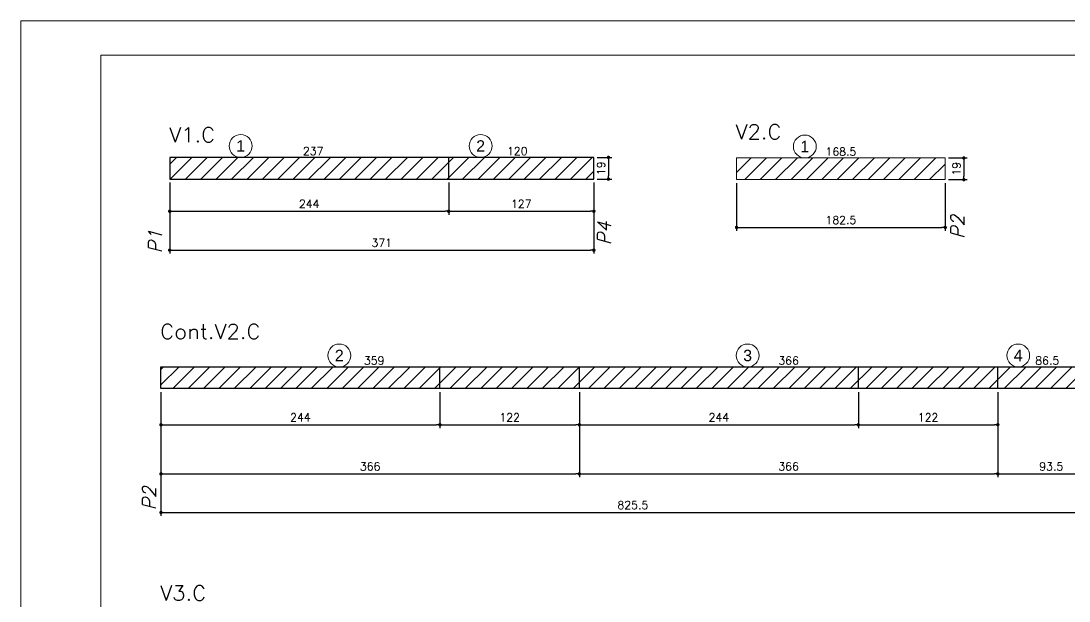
# Model space of a CAD drawing. Extents: x -20676 to 4767, y -817 to 14270.
# Drawn here: x -20676 to -19760, y 6925 to 7432 of the extents above; entities that cross this region are included whole.
import ezdxf
from ezdxf.enums import TextEntityAlignment as Align

# ---------------------------------------------------------------- set-up
doc = ezdxf.new("R2010")
doc.units = 0
doc.header["$PDMODE"] = 2
doc.header["$PDSIZE"] = 10
doc.layers.get('0').update_dxf_attribs({"lineweight": 13})
doc.layers.get('Defpoints').update_dxf_attribs({"lineweight": 13})
for name, color, linetype, lineweight in [('contorno de painel', 7, 'Continuous', 13), ('cotas', 4, 'Continuous', 13), ('REAPROVEITAMENTO', 1, 'Continuous', 13), ('Romaneio', 1, 'Continuous', 13), ('texto de viga', 7, 'Continuous', 13)]:
    doc.layers.add(name, color=color, linetype=linetype, lineweight=lineweight)
for name, color, linetype in [('Cota Sarrafo', 180, 'Continuous'), ('Painéis', 200, 'Continuous'), ('TEXTO_GERAL', 7, 'Continuous')]:
    doc.layers.add(name, color=color, linetype=linetype)
doc.styles.add('ARIAL', font='arial.ttf', dxfattribs={"oblique": 15, "height": 25})
doc.styles.add('MB_C02', font='arial.ttf', dxfattribs={"height": 2})
doc.styles.add('MB_C03', font='arial.ttf', dxfattribs={"height": 2.5})
doc.styles.add('MB_C04', font='arial.ttf', dxfattribs={"height": 6})
doc.styles.add('REGUA-120', font='ROMANS.shx', dxfattribs={"height": 15})
doc.styles.add('ROMANS', font='romans.shx')
doc.dimstyles.new('PAINEL', dxfattribs={"dimtxt": 7, "dimasz": 3, "dimexe": 3, "dimexo": 3, "dimgap": 3, "dimtad": 1, "dimdec": 1, "dimzin": 12, "dimdsep": 46, "dimtxsty": 'ROMANS', "dimblk": 'DOT', "dimcen": 0, "dimclrd": 4, "dimclre": 4, "dimclrt": 240, "dimadec": 1, "dimazin": 3, "dimtfac": 1, "dimtdec": 1, "dimtmove": 0, "dimatfit": 3, "dimfxl": 0, "dimtolj": 1, "dimtzin": 12, "dimarcsym": 0})
doc.dimstyles.new('projeto2', dxfattribs={"dimtxt": 7, "dimasz": 5, "dimexe": 1.25, "dimexo": 2.5, "dimgap": 2, "dimtad": 1, "dimdec": 1, "dimdsep": 46, "dimtxsty": 'ROMANS', "dimblk": 'OBLIQUE', "dimcen": 10, "dimdle": 1, "dimse1": 1, "dimse2": 1, "dimsd1": 1, "dimsd2": 1, "dimclrd": 256, "dimclre": 256, "dimclrt": 3, "dimadec": 0, "dimazin": 0, "dimtfac": 1, "dimtdec": 1, "dimtmove": 0, "dimatfit": 3, "dimldrblk": 'OBLIQUE', "dimfxl": 0, "dimlwd": -1, "dimlwe": -1, "dimarcsym": 0})

# ---------------------------------------------------------------- blocks, each defined once
blk = doc.blocks.new('A$Ceb89ac90')
at = {"color": 1}
for points in [[(0, 1199.94), (0, 149.94), (1485.02, 149.94), (1485.02, 1199.94)], [(70, 1169.94), (70, 179.94), (1455.02, 179.94), (1455.02, 1169.94)]]:
    blk.add_lwpolyline(points, close=True, dxfattribs=at)
at = {"color": 5}
for tag, p, height, style in [('CLIENTE', (449.73, 328.83), 12.63, 'MB_C03'), ('REV_05', (1103.14, 338.08), 10.1, 'MB_C02'), ('DATA_REV_05', (1151.54, 337.91), 10.1, 'MB_C02'), ('INFO_REV_05', (1228.12, 337.91), 10.1, 'MB_C02'), ('FASE', (924.57, 320.46), 10.1, 'MB_C02'), ('REV_04', (1103.14, 312.82), 10.1, 'MB_C02'), ('DATA_REV_04', (1151.54, 312.66), 10.1, 'MB_C02'), ('INFO_REV_04', (1228.12, 312.66), 10.1, 'MB_C02'), ('PROJETISTA', (767.99, 285.11), 10.1, 'MB_C02'), ('DATA', (924.57, 285.11), 10.1, 'MB_C02'), ('REV_03', (1103.14, 287.57), 10.1, 'MB_C02'), ('DATA_REV_03', (1151.54, 287.4), 10.1, 'MB_C02'), ('INFO_REV_03', (1228.12, 287.4), 10.1, 'MB_C02'), ('OBRA', (449.73, 273.34), 12.63, 'MB_C03'), ('REV_02', (1103.14, 262.31), 10.1, 'MB_C02'), ('DATA_REV_02', (1151.54, 262.15), 10.1, 'MB_C02'), ('INFO_REV_02', (1228.12, 262.15), 10.1, 'MB_C02'), ('ESC', (924.57, 251.76), 10.1, 'MB_C02'), ('COR', (1010.47, 251.76), 10.1, 'MB_C02'), ('REV_01', (1103.14, 237.06), 10.1, 'MB_C02'), ('DATA_REV_01', (1151.54, 236.89), 10.1, 'MB_C02'), ('INFO_REV_01', (1228.12, 236.89), 10.1, 'MB_C02'), ('PAVIMENTO', (449.73, 215.3), 12.63, 'MB_C03'), ('FL', (1018.09, 194.68), 30.31, 'MB_C04'), ('REV_00', (1103.14, 211.8), 10.1, 'MB_C02'), ('DATA_REV_00', (1151.54, 211.64), 10.1, 'MB_C02'), ('EMISSÃO_INICIAL', (1228.12, 211.64), 10.1, 'MB_C02'), ('REV', (944.1, 205.03), 12.63, 'MB_C03')]:
    blk.add_attdef(tag, p, '', height=height, dxfattribs=dict(at, style=style))
at = {"color": 6, "style": 'MB_C02'}
for tag, p in [('ENDEREÇO_CLIENTE', (449.73, 307.83)), ('ENDEREÇO_OBRA', (449.73, 252.69)), ('TIPO_DE_PROJETO', (449.73, 192.28))]:
    blk.add_attdef(tag, p, '', height=10.1, dxfattribs=at)
blk = doc.blocks.new('_Dot')
at = {"color": 0, "linetype": 'ByBlock', "lineweight": -2}
blk.add_line((-0.5, 0), (-1, 0), dxfattribs=at)
at = {"color": 0, "linetype": 'ByBlock', "const_width": 0.5}
blk.add_lwpolyline([(-0.25, 0, 1), (0.25, 0, 1)], format="xyb", close=True, dxfattribs=at)
blk = doc.blocks.new('*D1656')
at = {"layer": 'cotas', "color": 4, "lineweight": -2, "transparency": 16777216}
for p, q in [((-20546.28, 7290.91), (-20546.28, 7228.76)), ((-20175.28, 7290.91), (-20175.28, 7228.76)), ((-20543.28, 7231.76), (-20178.28, 7231.76))]:
    blk.add_line(p, q, dxfattribs=at)
at = {"layer": 'Defpoints', "color": 0, "transparency": 16777216}
for p in [(-20546.28, 7293.91), (-20175.28, 7293.91), (-20175.28, 7231.76)]:
    blk.add_point(p, dxfattribs=at)
at = {"layer": 'cotas', "color": 4, "lineweight": -2, "transparency": 16777216, "xscale": 3, "yscale": 3, "zscale": 3, "rotation": 180}
blk.add_blockref('_Dot', (-20546.28, 7231.76), dxfattribs=at)
at = {"layer": 'cotas', "color": 4, "lineweight": -2, "transparency": 16777216, "xscale": 3, "yscale": 3, "zscale": 3}
blk.add_blockref('_Dot', (-20175.28, 7231.76), dxfattribs=at)
at = {"layer": 'cotas', "color": 240, "transparency": 16777216, "insert": (-20360.78, 7238.26), "char_height": 7, "attachment_point": 5, "style": 'ROMANS'}
blk.add_mtext('\\A1;371', dxfattribs=at)
blk = doc.blocks.new('*D1657')
at = {"layer": 'cotas', "color": 4, "lineweight": -2, "transparency": 16777216}
for p, q in [((-20172.28, 7312.91), (-20159.51, 7312.91)), ((-20162.51, 7309.91), (-20162.51, 7296.91)), ((-20172.28, 7293.91), (-20159.51, 7293.91))]:
    blk.add_line(p, q, dxfattribs=at)
at = {"layer": 'Defpoints', "color": 0, "transparency": 16777216}
for p in [(-20175.28, 7312.91), (-20175.28, 7293.91), (-20162.51, 7293.91)]:
    blk.add_point(p, dxfattribs=at)
at = {"layer": 'cotas', "color": 4, "lineweight": -2, "transparency": 16777216, "xscale": 3, "yscale": 3, "zscale": 3}
for p, rotation in [((-20162.51, 7312.91), 90), ((-20162.51, 7293.91), 270)]:
    blk.add_blockref('_Dot', p, dxfattribs=dict(at, rotation=rotation))
at = {"layer": 'cotas', "color": 240, "transparency": 16777216, "insert": (-20169.01, 7303.41), "char_height": 7, "attachment_point": 5, "rotation": 90, "style": 'ROMANS'}
blk.add_mtext('\\A1;19', dxfattribs=at)
blk = doc.blocks.new('*D1658')
at = {"layer": 'cotas', "color": 4, "lineweight": -2, "transparency": 16777216}
for p, q in [((-20546.28, 7290.91), (-20546.28, 7262.8)), ((-20302.28, 7290.91), (-20302.28, 7262.8)), ((-20543.28, 7265.8), (-20305.28, 7265.8))]:
    blk.add_line(p, q, dxfattribs=at)
at = {"layer": 'Defpoints', "color": 0, "transparency": 16777216}
for p in [(-20546.28, 7293.91), (-20302.28, 7293.91), (-20302.28, 7265.8)]:
    blk.add_point(p, dxfattribs=at)
at = {"layer": 'cotas', "color": 4, "lineweight": -2, "transparency": 16777216, "xscale": 3, "yscale": 3, "zscale": 3, "rotation": 180}
blk.add_blockref('_Dot', (-20546.28, 7265.8), dxfattribs=at)
at = {"layer": 'cotas', "color": 4, "lineweight": -2, "transparency": 16777216, "xscale": 3, "yscale": 3, "zscale": 3}
blk.add_blockref('_Dot', (-20302.28, 7265.8), dxfattribs=at)
at = {"layer": 'cotas', "color": 240, "transparency": 16777216, "insert": (-20424.28, 7272.3), "char_height": 7, "attachment_point": 5, "style": 'ROMANS'}
blk.add_mtext('\\A1;244', dxfattribs=at)
blk = doc.blocks.new('*D1659')
at = {"layer": 'cotas', "color": 4, "lineweight": -2, "transparency": 16777216}
for p, q in [((-20302.28, 7290.91), (-20302.28, 7262.8)), ((-20175.28, 7290.91), (-20175.28, 7262.8)), ((-20299.28, 7265.8), (-20178.28, 7265.8))]:
    blk.add_line(p, q, dxfattribs=at)
at = {"layer": 'Defpoints', "color": 0, "transparency": 16777216}
for p in [(-20302.28, 7293.91), (-20175.28, 7293.91), (-20175.28, 7265.8)]:
    blk.add_point(p, dxfattribs=at)
at = {"layer": 'cotas', "color": 4, "lineweight": -2, "transparency": 16777216, "xscale": 3, "yscale": 3, "zscale": 3, "rotation": 180}
blk.add_blockref('_Dot', (-20302.28, 7265.8), dxfattribs=at)
at = {"layer": 'cotas', "color": 4, "lineweight": -2, "transparency": 16777216, "xscale": 3, "yscale": 3, "zscale": 3}
blk.add_blockref('_Dot', (-20175.28, 7265.8), dxfattribs=at)
at = {"layer": 'cotas', "color": 240, "transparency": 16777216, "insert": (-20238.78, 7272.3), "char_height": 7, "attachment_point": 5, "style": 'ROMANS'}
blk.add_mtext('\\A1;127', dxfattribs=at)
blk = doc.blocks.new('*D1660')
at = {"layer": 'Defpoints', "color": 0, "transparency": 16777216}
for p in [(-20539.28, 7312.91), (-20302.28, 7312.91), (-20302.28, 7312.91)]:
    blk.add_point(p, dxfattribs=at)
at = {"layer": 'Cota Sarrafo', "color": 3, "transparency": 16777216, "insert": (-20420.78, 7318.41), "char_height": 7, "attachment_point": 5, "style": 'ROMANS'}
blk.add_mtext('237', dxfattribs=at)
blk = doc.blocks.new('_OBLIQUE')
at = {"color": 0, "linetype": 'ByBlock', "lineweight": -2}
for p, q in [((0, 0), (-1, 0)), ((-0.5, -0.5), (0.5, 0.5))]:
    blk.add_line(p, q, dxfattribs=at)
blk = doc.blocks.new('*D1661')
at = {"layer": 'Defpoints', "color": 0, "transparency": 16777216}
for p in [(-20302.28, 7312.91), (-20182.28, 7312.91), (-20182.28, 7312.91)]:
    blk.add_point(p, dxfattribs=at)
at = {"layer": 'Cota Sarrafo', "color": 3, "transparency": 16777216, "insert": (-20242.28, 7318.41), "char_height": 7, "attachment_point": 5, "style": 'ROMANS'}
blk.add_mtext('120', dxfattribs=at)
blk = doc.blocks.new('*D1662')
at = {"layer": 'cotas', "color": 4, "lineweight": -2, "transparency": 16777216}
for p, q in [((-20050.46, 7290.45), (-20050.46, 7248.63)), ((-19867.96, 7290.45), (-19867.96, 7248.63)), ((-20047.46, 7251.63), (-19870.96, 7251.63))]:
    blk.add_line(p, q, dxfattribs=at)
at = {"layer": 'Defpoints', "color": 0, "transparency": 16777216}
for p in [(-20050.46, 7293.45), (-19867.96, 7293.45), (-19867.96, 7251.63)]:
    blk.add_point(p, dxfattribs=at)
at = {"layer": 'cotas', "color": 4, "lineweight": -2, "transparency": 16777216, "xscale": 3, "yscale": 3, "zscale": 3, "rotation": 180}
blk.add_blockref('_Dot', (-20050.46, 7251.63), dxfattribs=at)
at = {"layer": 'cotas', "color": 4, "lineweight": -2, "transparency": 16777216, "xscale": 3, "yscale": 3, "zscale": 3}
blk.add_blockref('_Dot', (-19867.96, 7251.63), dxfattribs=at)
at = {"layer": 'cotas', "color": 240, "transparency": 16777216, "insert": (-19959.21, 7258.13), "char_height": 7, "attachment_point": 5, "style": 'ROMANS'}
blk.add_mtext('\\A1;182.5', dxfattribs=at)
blk = doc.blocks.new('*D1663')
at = {"layer": 'cotas', "color": 4, "lineweight": -2, "transparency": 16777216}
for p, q in [((-19864.96, 7312.45), (-19848.67, 7312.45)), ((-19851.67, 7309.45), (-19851.67, 7296.45)), ((-19864.96, 7293.45), (-19848.67, 7293.45))]:
    blk.add_line(p, q, dxfattribs=at)
at = {"layer": 'Defpoints', "color": 0, "transparency": 16777216}
for p in [(-19867.96, 7312.45), (-19867.96, 7293.45), (-19851.67, 7293.45)]:
    blk.add_point(p, dxfattribs=at)
at = {"layer": 'cotas', "color": 4, "lineweight": -2, "transparency": 16777216, "xscale": 3, "yscale": 3, "zscale": 3}
for p, rotation in [((-19851.67, 7312.45), 90), ((-19851.67, 7293.45), 270)]:
    blk.add_blockref('_Dot', p, dxfattribs=dict(at, rotation=rotation))
at = {"layer": 'cotas', "color": 240, "transparency": 16777216, "insert": (-19858.17, 7302.95), "char_height": 7, "attachment_point": 5, "rotation": 90, "style": 'ROMANS'}
blk.add_mtext('\\A1;19', dxfattribs=at)
blk = doc.blocks.new('*D1664')
at = {"layer": 'Defpoints', "color": 0, "transparency": 16777216}
for p in [(-20043.46, 7312.45), (-19874.96, 7312.45), (-19874.96, 7312.45)]:
    blk.add_point(p, dxfattribs=at)
at = {"layer": 'Cota Sarrafo', "color": 3, "transparency": 16777216, "insert": (-19959.21, 7317.95), "char_height": 7, "attachment_point": 5, "style": 'ROMANS'}
blk.add_mtext('168.5', dxfattribs=at)
blk = doc.blocks.new('*D1665')
at = {"layer": 'cotas', "color": 4, "lineweight": -2, "transparency": 16777216}
for p, q in [((-20553.95, 7107.66), (-20553.95, 6999.3)), ((-19728.45, 7107.66), (-19728.45, 6999.3)), ((-20550.95, 7002.3), (-19731.45, 7002.3))]:
    blk.add_line(p, q, dxfattribs=at)
at = {"layer": 'Defpoints', "color": 0, "transparency": 16777216}
for p in [(-20553.95, 7110.66), (-19728.45, 7110.66), (-19728.45, 7002.3)]:
    blk.add_point(p, dxfattribs=at)
at = {"layer": 'cotas', "color": 4, "lineweight": -2, "transparency": 16777216, "xscale": 3, "yscale": 3, "zscale": 3, "rotation": 180}
blk.add_blockref('_Dot', (-20553.95, 7002.3), dxfattribs=at)
at = {"layer": 'cotas', "color": 4, "lineweight": -2, "transparency": 16777216, "xscale": 3, "yscale": 3, "zscale": 3}
blk.add_blockref('_Dot', (-19728.45, 7002.3), dxfattribs=at)
at = {"layer": 'cotas', "color": 240, "transparency": 16777216, "insert": (-20141.2, 7008.8), "char_height": 7, "attachment_point": 5, "style": 'ROMANS'}
blk.add_mtext('\\A1;825.5', dxfattribs=at)
blk = doc.blocks.new('*D1667')
at = {"layer": 'cotas', "color": 4, "lineweight": -2, "transparency": 16777216}
for p, q in [((-20553.95, 7107.66), (-20553.95, 7076.05)), ((-20309.95, 7107.66), (-20309.95, 7076.05)), ((-20550.95, 7079.05), (-20312.95, 7079.05))]:
    blk.add_line(p, q, dxfattribs=at)
at = {"layer": 'Defpoints', "color": 0, "transparency": 16777216}
for p in [(-20553.95, 7110.66), (-20309.95, 7110.66), (-20309.95, 7079.05)]:
    blk.add_point(p, dxfattribs=at)
at = {"layer": 'cotas', "color": 4, "lineweight": -2, "transparency": 16777216, "xscale": 3, "yscale": 3, "zscale": 3, "rotation": 180}
blk.add_blockref('_Dot', (-20553.95, 7079.05), dxfattribs=at)
at = {"layer": 'cotas', "color": 4, "lineweight": -2, "transparency": 16777216, "xscale": 3, "yscale": 3, "zscale": 3}
blk.add_blockref('_Dot', (-20309.95, 7079.05), dxfattribs=at)
at = {"layer": 'cotas', "color": 240, "transparency": 16777216, "insert": (-20431.95, 7085.55), "char_height": 7, "attachment_point": 5, "style": 'ROMANS'}
blk.add_mtext('\\A1;244', dxfattribs=at)
blk = doc.blocks.new('*D1668')
at = {"layer": 'cotas', "color": 4, "lineweight": -2, "transparency": 16777216}
for p, q in [((-20309.95, 7107.66), (-20309.95, 7076.05)), ((-20187.95, 7107.66), (-20187.95, 7076.05)), ((-20306.95, 7079.05), (-20190.95, 7079.05))]:
    blk.add_line(p, q, dxfattribs=at)
at = {"layer": 'Defpoints', "color": 0, "transparency": 16777216}
for p in [(-20309.95, 7110.66), (-20187.95, 7110.66), (-20187.95, 7079.05)]:
    blk.add_point(p, dxfattribs=at)
at = {"layer": 'cotas', "color": 4, "lineweight": -2, "transparency": 16777216, "xscale": 3, "yscale": 3, "zscale": 3, "rotation": 180}
blk.add_blockref('_Dot', (-20309.95, 7079.05), dxfattribs=at)
at = {"layer": 'cotas', "color": 4, "lineweight": -2, "transparency": 16777216, "xscale": 3, "yscale": 3, "zscale": 3}
blk.add_blockref('_Dot', (-20187.95, 7079.05), dxfattribs=at)
at = {"layer": 'cotas', "color": 240, "transparency": 16777216, "insert": (-20248.95, 7085.55), "char_height": 7, "attachment_point": 5, "style": 'ROMANS'}
blk.add_mtext('\\A1;122', dxfattribs=at)
blk = doc.blocks.new('*D1669')
at = {"layer": 'cotas', "color": 4, "lineweight": -2, "transparency": 16777216}
for p, q in [((-20187.95, 7107.66), (-20187.95, 7076.05)), ((-19943.95, 7107.66), (-19943.95, 7076.05)), ((-20184.95, 7079.05), (-19946.95, 7079.05))]:
    blk.add_line(p, q, dxfattribs=at)
at = {"layer": 'Defpoints', "color": 0, "transparency": 16777216}
for p in [(-20187.95, 7110.66), (-19943.95, 7110.66), (-19943.95, 7079.05)]:
    blk.add_point(p, dxfattribs=at)
at = {"layer": 'cotas', "color": 4, "lineweight": -2, "transparency": 16777216, "xscale": 3, "yscale": 3, "zscale": 3, "rotation": 180}
blk.add_blockref('_Dot', (-20187.95, 7079.05), dxfattribs=at)
at = {"layer": 'cotas', "color": 4, "lineweight": -2, "transparency": 16777216, "xscale": 3, "yscale": 3, "zscale": 3}
blk.add_blockref('_Dot', (-19943.95, 7079.05), dxfattribs=at)
at = {"layer": 'cotas', "color": 240, "transparency": 16777216, "insert": (-20065.95, 7085.55), "char_height": 7, "attachment_point": 5, "style": 'ROMANS'}
blk.add_mtext('\\A1;244', dxfattribs=at)
blk = doc.blocks.new('*D1670')
at = {"layer": 'cotas', "color": 4, "lineweight": -2, "transparency": 16777216}
for p, q in [((-19943.95, 7107.66), (-19943.95, 7076.05)), ((-19821.95, 7107.66), (-19821.95, 7076.05)), ((-19940.95, 7079.05), (-19824.95, 7079.05))]:
    blk.add_line(p, q, dxfattribs=at)
at = {"layer": 'Defpoints', "color": 0, "transparency": 16777216}
for p in [(-19943.95, 7110.66), (-19821.95, 7110.66), (-19821.95, 7079.05)]:
    blk.add_point(p, dxfattribs=at)
at = {"layer": 'cotas', "color": 4, "lineweight": -2, "transparency": 16777216, "xscale": 3, "yscale": 3, "zscale": 3, "rotation": 180}
blk.add_blockref('_Dot', (-19943.95, 7079.05), dxfattribs=at)
at = {"layer": 'cotas', "color": 4, "lineweight": -2, "transparency": 16777216, "xscale": 3, "yscale": 3, "zscale": 3}
blk.add_blockref('_Dot', (-19821.95, 7079.05), dxfattribs=at)
at = {"layer": 'cotas', "color": 240, "transparency": 16777216, "insert": (-19882.95, 7085.55), "char_height": 7, "attachment_point": 5, "style": 'ROMANS'}
blk.add_mtext('\\A1;122', dxfattribs=at)
blk = doc.blocks.new('*D1671')
at = {"layer": 'cotas', "color": 4, "lineweight": -2, "transparency": 16777216}
for p, q in [((-19821.95, 7107.66), (-19821.95, 7033.08)), ((-19728.45, 7107.66), (-19728.45, 7033.08)), ((-19818.95, 7036.08), (-19731.45, 7036.08))]:
    blk.add_line(p, q, dxfattribs=at)
at = {"layer": 'Defpoints', "color": 0, "transparency": 16777216}
for p in [(-19821.95, 7110.66), (-19728.45, 7110.66), (-19728.45, 7036.08)]:
    blk.add_point(p, dxfattribs=at)
at = {"layer": 'cotas', "color": 4, "lineweight": -2, "transparency": 16777216, "xscale": 3, "yscale": 3, "zscale": 3, "rotation": 180}
blk.add_blockref('_Dot', (-19821.95, 7036.08), dxfattribs=at)
at = {"layer": 'cotas', "color": 4, "lineweight": -2, "transparency": 16777216, "xscale": 3, "yscale": 3, "zscale": 3}
blk.add_blockref('_Dot', (-19728.45, 7036.08), dxfattribs=at)
at = {"layer": 'cotas', "color": 240, "transparency": 16777216, "insert": (-19775.2, 7042.58), "char_height": 7, "attachment_point": 5, "style": 'ROMANS'}
blk.add_mtext('\\A1;93.5', dxfattribs=at)
blk = doc.blocks.new('*D1672')
at = {"layer": 'cotas', "color": 4, "lineweight": -2, "transparency": 16777216}
for p, q in [((-20553.95, 7107.66), (-20553.95, 7033.08)), ((-20187.95, 7107.66), (-20187.95, 7033.08)), ((-20550.95, 7036.08), (-20190.95, 7036.08))]:
    blk.add_line(p, q, dxfattribs=at)
at = {"layer": 'Defpoints', "color": 0, "transparency": 16777216}
for p in [(-20553.95, 7110.66), (-20187.95, 7110.66), (-20187.95, 7036.08)]:
    blk.add_point(p, dxfattribs=at)
at = {"layer": 'cotas', "color": 4, "lineweight": -2, "transparency": 16777216, "xscale": 3, "yscale": 3, "zscale": 3, "rotation": 180}
blk.add_blockref('_Dot', (-20553.95, 7036.08), dxfattribs=at)
at = {"layer": 'cotas', "color": 4, "lineweight": -2, "transparency": 16777216, "xscale": 3, "yscale": 3, "zscale": 3}
blk.add_blockref('_Dot', (-20187.95, 7036.08), dxfattribs=at)
at = {"layer": 'cotas', "color": 240, "transparency": 16777216, "insert": (-20370.95, 7042.58), "char_height": 7, "attachment_point": 5, "style": 'ROMANS'}
blk.add_mtext('\\A1;366', dxfattribs=at)
blk = doc.blocks.new('*D1673')
at = {"layer": 'cotas', "color": 4, "lineweight": -2, "transparency": 16777216}
for p, q in [((-20187.95, 7107.66), (-20187.95, 7033.08)), ((-19821.95, 7107.66), (-19821.95, 7033.08)), ((-20184.95, 7036.08), (-19824.95, 7036.08))]:
    blk.add_line(p, q, dxfattribs=at)
at = {"layer": 'Defpoints', "color": 0, "transparency": 16777216}
for p in [(-20187.95, 7110.66), (-19821.95, 7110.66), (-19821.95, 7036.08)]:
    blk.add_point(p, dxfattribs=at)
at = {"layer": 'cotas', "color": 4, "lineweight": -2, "transparency": 16777216, "xscale": 3, "yscale": 3, "zscale": 3, "rotation": 180}
blk.add_blockref('_Dot', (-20187.95, 7036.08), dxfattribs=at)
at = {"layer": 'cotas', "color": 4, "lineweight": -2, "transparency": 16777216, "xscale": 3, "yscale": 3, "zscale": 3}
blk.add_blockref('_Dot', (-19821.95, 7036.08), dxfattribs=at)
at = {"layer": 'cotas', "color": 240, "transparency": 16777216, "insert": (-20004.95, 7042.58), "char_height": 7, "attachment_point": 5, "style": 'ROMANS'}
blk.add_mtext('\\A1;366', dxfattribs=at)
blk = doc.blocks.new('*D1674')
at = {"layer": 'Defpoints', "color": 0, "transparency": 16777216}
for p in [(-20546.95, 7129.66), (-20187.95, 7129.66), (-20187.95, 7129.66)]:
    blk.add_point(p, dxfattribs=at)
at = {"layer": 'Cota Sarrafo', "color": 3, "transparency": 16777216, "insert": (-20367.45, 7135.16), "char_height": 7, "attachment_point": 5, "style": 'ROMANS'}
blk.add_mtext('359', dxfattribs=at)
blk = doc.blocks.new('*D1675')
at = {"layer": 'Defpoints', "color": 0, "transparency": 16777216}
for p in [(-20187.95, 7129.66), (-19821.95, 7129.66), (-19821.95, 7129.66)]:
    blk.add_point(p, dxfattribs=at)
at = {"layer": 'Cota Sarrafo', "color": 3, "transparency": 16777216, "insert": (-20004.95, 7135.16), "char_height": 7, "attachment_point": 5, "style": 'ROMANS'}
blk.add_mtext('366', dxfattribs=at)
blk = doc.blocks.new('*D1676')
at = {"layer": 'Defpoints', "color": 0, "transparency": 16777216}
for p in [(-19821.95, 7129.66), (-19735.45, 7129.66), (-19735.45, 7129.66)]:
    blk.add_point(p, dxfattribs=at)
at = {"layer": 'Cota Sarrafo', "color": 3, "transparency": 16777216, "insert": (-19778.7, 7135.16), "char_height": 7, "attachment_point": 5, "style": 'ROMANS'}
blk.add_mtext('86.5', dxfattribs=at)

msp = doc.modelspace()

# ---------------------------------------------------------------- hatches: boundary and pattern name
at = {"layer": 'REAPROVEITAMENTO'}
h = msp.add_hatch(dxfattribs=at)
h.set_pattern_fill('ANSI31', color=256, scale=3, style=0)
h.set_pattern_definition([(45, (-8.419, 2345.547), (-6.735192, 6.735192), [])])
h.paths.add_polyline_path([(-20175.28, 7312.91), (-20546.28, 7312.91), (-20546.28, 7293.91), (-20259.28, 7293.91), (-20245.28, 7293.91), (-20175.28, 7293.91)])
h = msp.add_hatch(dxfattribs=at)
h.set_pattern_fill('ANSI31', color=256, scale=3, style=0)
h.set_pattern_definition([(45, (8.358, 2344.015), (-6.735192, 6.735192), [])])
h.paths.add_polyline_path([(-20050.46, 7312.45), (-19867.96, 7312.45), (-19867.96, 7293.45), (-20050.46, 7293.45)])
h = msp.add_hatch(dxfattribs=at)
h.set_pattern_fill('ANSI31', color=256, scale=3, style=0)
h.set_pattern_definition([(45, (-13.465, 2370.414), (-6.735192, 6.735192), [])])
h.paths.add_polyline_path([(-20553.95, 7129.66), (-19728.45, 7129.66), (-19728.45, 7110.66), (-20553.95, 7110.66)])

# ---------------------------------------------------------------- linework, layer by layer
at = {"layer": 'contorno de painel', "color": 6}
msp.add_lwpolyline([(-20050.46, 7312.45), (-19867.96, 7312.45), (-19867.96, 7293.45), (-20050.46, 7293.45)], close=True, dxfattribs=at)
at = {"layer": 'Painéis', "color": 6}
for p, q in [((-20302.28, 7293.91), (-20302.28, 7312.91)), ((-20309.95, 7110.66), (-20309.95, 7129.66)), ((-20187.95, 7110.66), (-20187.95, 7129.66)), ((-19943.95, 7110.66), (-19943.95, 7129.66)), ((-19821.95, 7110.66), (-19821.95, 7129.66))]:
    msp.add_line(p, q, dxfattribs=at)
for points in [[(-20175.28, 7312.91), (-20546.28, 7312.91), (-20546.28, 7293.91), (-20259.28, 7293.91), (-20245.28, 7293.91), (-20175.28, 7293.91)], [(-20553.95, 7129.66), (-19728.45, 7129.66), (-19728.45, 7110.66), (-20553.95, 7110.66)]]:
    msp.add_lwpolyline(points, close=True, dxfattribs=at)
at = {"layer": 'Romaneio'}
for centre in [(-20484.18, 7322.91), (-20274.34, 7322.91), (-19990.78, 7322.45), (-20397.96, 7139.66), (-20040.81, 7139.66), (-19804.11, 7139.66)]:
    msp.add_circle(centre, 10, dxfattribs=at)

# ---------------------------------------------------------------- block references
msp.add_blockref('A$Ceb89ac90', (-20676.4, 6232.32))

# ---------------------------------------------------------------- texts
at = {"layer": 'Romaneio', "color": 7, "style": 'ARIAL'}
for s, p in [('1', (-20484.18, 7322.91)), ('2', (-20274.34, 7322.91)), ('1', (-19990.78, 7322.45)), ('2', (-20397.96, 7139.66)), ('3', (-20040.81, 7139.66)), ('4', (-19804.11, 7139.66))]:
    msp.add_text(s, height=10, dxfattribs=at).set_placement(p, align=Align.MIDDLE_CENTER)
at = {"layer": 'texto de viga', "color": 215, "style": 'REGUA-120', "oblique": 15}
for s, p in [('P2', (-19851.38, 7241.79)), ('P4', (-20160.34, 7236.25)), ('P1', (-20553.13, 7229.07)), ('P2', (-20558.29, 7004.25))]:
    msp.add_text(s, height=11.752, rotation=90, dxfattribs=at).set_placement(p)
at = {"layer": 'TEXTO_GERAL', "style": 'REGUA-120', "width": 1.05}
for s, p in [('V1.C', (-20546.75, 7326.16)), ('V2.C', (-20051.52, 7328.81)), ('Cont.V2.C', (-20554.55, 7154.12)), ('V3.C', (-20554.7, 6925.36))]:
    msp.add_text(s, height=13, dxfattribs=at).set_placement(p)

# ---------------------------------------------------------------- dimensions: what is measured, and where the dimension line sits
at = {"layer": 'Cota Sarrafo'}
for base, p1, p2, picture, middle in [((-20302.28, 7312.91), (-20539.28, 7312.91), (-20302.28, 7312.91), '*D1660', (-20420.78, 7318.41)), ((-20182.28, 7312.91), (-20302.28, 7312.91), (-20182.28, 7312.91), '*D1661', (-20242.28, 7318.41)), ((-19874.96, 7312.45), (-20043.46, 7312.45), (-19874.96, 7312.45), '*D1664', (-19959.21, 7317.95)), ((-20187.95, 7129.66), (-20546.95, 7129.66), (-20187.95, 7129.66), '*D1674', (-20367.45, 7135.16)), ((-19821.95, 7129.66), (-20187.95, 7129.66), (-19821.95, 7129.66), '*D1675', (-20004.95, 7135.16)), ((-19735.45, 7129.66), (-19821.95, 7129.66), (-19735.45, 7129.66), '*D1676', (-19778.7, 7135.16))]:
    dim = msp.add_linear_dim(base=base, p1=p1, p2=p2, dimstyle='projeto2', dxfattribs=at)
    dim.commit()
    dim.dimension.update_dxf_attribs({"geometry": picture, "text_midpoint": middle})
at = {"layer": 'cotas', "color": 6}
for base, p1, p2, picture, middle in [((-20162.51, 7293.91), (-20175.28, 7312.91), (-20175.28, 7293.91), '*D1657', (-20169.01, 7303.41)), ((-19851.67, 7293.45), (-19867.96, 7312.45), (-19867.96, 7293.45), '*D1663', (-19858.17, 7302.95))]:
    dim = msp.add_linear_dim(base=base, p1=p1, p2=p2, angle=90, dimstyle='PAINEL', override={"dimarcsym": 2}, dxfattribs=at)
    dim.commit()
    dim.dimension.update_dxf_attribs({"geometry": picture, "text_midpoint": middle})
for base, p1, p2, picture, middle in [((-20175.28, 7231.76), (-20546.28, 7293.91), (-20175.28, 7293.91), '*D1656', (-20360.78, 7238.26)), ((-20302.28, 7265.8), (-20546.28, 7293.91), (-20302.28, 7293.91), '*D1658', (-20424.28, 7272.3)), ((-20175.28, 7265.8), (-20302.28, 7293.91), (-20175.28, 7293.91), '*D1659', (-20238.78, 7272.3)), ((-19867.96, 7251.63), (-20050.46, 7293.45), (-19867.96, 7293.45), '*D1662', (-19959.21, 7258.13)), ((-20309.95, 7079.05), (-20553.95, 7110.66), (-20309.95, 7110.66), '*D1667', (-20431.95, 7085.55)), ((-20187.95, 7036.08), (-20553.95, 7110.66), (-20187.95, 7110.66), '*D1672', (-20370.95, 7042.58)), ((-20187.95, 7079.05), (-20309.95, 7110.66), (-20187.95, 7110.66), '*D1668', (-20248.95, 7085.55)), ((-19943.95, 7079.05), (-20187.95, 7110.66), (-19943.95, 7110.66), '*D1669', (-20065.95, 7085.55)), ((-19821.95, 7036.08), (-20187.95, 7110.66), (-19821.95, 7110.66), '*D1673', (-20004.95, 7042.58)), ((-19821.95, 7079.05), (-19943.95, 7110.66), (-19821.95, 7110.66), '*D1670', (-19882.95, 7085.55)), ((-19728.45, 7036.08), (-19821.95, 7110.66), (-19728.45, 7110.66), '*D1671', (-19775.2, 7042.58))]:
    dim = msp.add_linear_dim(base=base, p1=p1, p2=p2, dimstyle='PAINEL', override={"dimarcsym": 2}, dxfattribs=at)
    dim.commit()
    dim.dimension.update_dxf_attribs({"geometry": picture, "text_midpoint": middle})
dim = msp.add_linear_dim(base=(-19728.45, 7002.3), p1=(-20553.95, 7110.66), p2=(-19728.45, 7110.66), dimstyle='PAINEL', override={"dimarcsym": 2}, dxfattribs=at)
dim.commit()
dim.dimension.update_dxf_attribs({"geometry": '*D1665', "text_midpoint": (-20141.2, 7002.3), "dimtype": 160})

doc.saveas('drawing.dxf')
